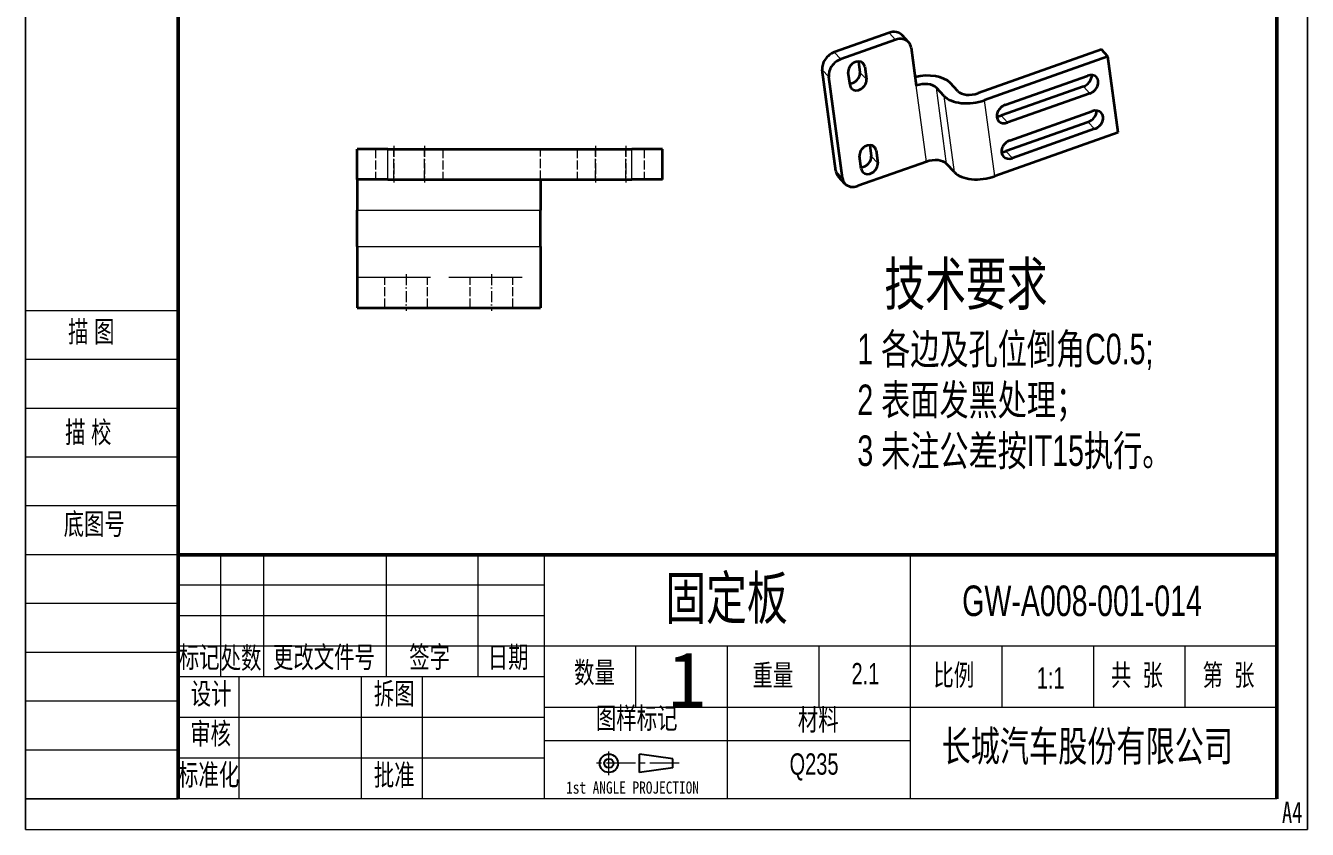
# Model space of a CAD drawing. Header units: millimetres. Extents: x -13336 to 61423, y -27528 to -3175.
# Drawn here: x -5891 to -5681, y -6773.8 to -6642.1 of the extents above; entities that cross this region are included whole.
import ezdxf

# ---------------------------------------------------------------- set-up
doc = ezdxf.new("R2010")
doc.units = ezdxf.units.MM
for name, pattern in [('CENTER2', [28.575, 19.05, -3.175, 3.175, -3.175]), ('DASHDOT', [18.5, 12, -3, 0.5, -3]), ('DASHED', [15, 12, -3])]:
    doc.linetypes.add(name, pattern=pattern)
for name, color, linetype, lineweight in [('09图框', 4, 'Continuous', 15), ('中心线', 1, 'CENTER2', 15), ('图框', 4, 'Continuous', 15), ('细实线', 7, 'Continuous', 15), ('轮廓线', 7, 'Continuous', 50)]:
    doc.layers.add(name, color=color, linetype=linetype, lineweight=lineweight)
doc.layers.add('DIM', color=2, linetype='Continuous')
doc.layers.add('标注', color=3, linetype='Continuous')
doc.styles.add('ACGBTS', font='isocp.shx', dxfattribs={"height": 1, "bigfont": 'gbcbig.shx'})
doc.styles.add('宋体', font='', dxfattribs={"width": 0.8})
doc.styles.add('汉字 5号', font='FSGB2312.ttf', dxfattribs={"width": 0.7, "height": 5})
doc.styles.add('汉字3.5号', font='FSGB2312.ttf', dxfattribs={"width": 0.7, "height": 3.5})
doc.styles.add('汉字7号', font='', dxfattribs={"width": 0.7, "height": 7})
doc.styles.get('宋体').set_extended_font_data('SimSun')
doc.styles.get('汉字7号').set_extended_font_data('SimSun')

# ---------------------------------------------------------------- blocks, each defined once
blk = doc.blocks.new('A4图框')
at = {"layer": '09图框', "lineweight": 15}
for p, q in [((62778.17, 8358.17), (62778.17, 8655.17)), ((62778.17, 8655.17), (62778.17, 8358.17)), ((62988.17, 8358.17), (62988.17, 8655.17)), ((62988.17, 8358.17), (62988.17, 8655.17)), ((62988.17, 8655.17), (62988.17, 8358.17))]:
    blk.add_line(p, q, dxfattribs=at)
at = {"layer": '09图框', "linetype": 'ByBlock', "lineweight": 15}
for p, q in [((62778.17, 8655.17), (62778.17, 8358.17)), ((62988.17, 8655.17), (62988.17, 8358.17)), ((62778.17, 8358.17), (62988.17, 8358.17))]:
    blk.add_line(p, q, dxfattribs=at)
at = {"layer": 'DIM', "lineweight": 15}
for p, q in [((62803.17, 8443.17), (62778.17, 8443.17)), ((62803.17, 8435.17), (62778.17, 8435.17)), ((62803.17, 8427.17), (62778.17, 8427.17)), ((62803.17, 8419.17), (62778.17, 8419.17)), ((62803.17, 8411.17), (62778.17, 8411.17)), ((62803.17, 8403.17), (62778.17, 8403.17)), ((62810.17, 8383.17), (62810.17, 8403.17)), ((62817.17, 8383.17), (62817.17, 8403.17)), ((62837.31, 8383.17), (62837.31, 8403.16)), ((62852.31, 8383.17), (62852.31, 8403.16)), ((62863.17, 8363.17), (62863.17, 8403.17)), ((62923.17, 8363.17), (62923.17, 8403.17)), ((62863.17, 8398.17), (62803.17, 8398.17)), ((62803.17, 8395.17), (62778.17, 8395.17)), ((62863.17, 8393.17), (62803.17, 8393.17)), ((62983.17, 8388.17), (62803.17, 8388.17)), ((62878.17, 8378.17), (62878.17, 8388.17)), ((62893.17, 8363.17), (62893.17, 8388.17)), ((62908.17, 8378.17), (62908.17, 8388.17)), ((62938.17, 8378.17), (62938.17, 8388.17)), ((62953.17, 8378.17), (62953.17, 8388.17)), ((62968.17, 8378.17), (62968.17, 8388.17)), ((62803.17, 8387.17), (62778.17, 8387.17)), ((62863.17, 8383.17), (62803.17, 8383.17)), ((62813.17, 8363.17), (62813.17, 8383.17)), ((62833.17, 8363.17), (62833.17, 8383.17)), ((62843.17, 8363.17), (62843.17, 8383.17)), ((62843.17, 8363.17), (62843.17, 8383.17)), ((62803.17, 8379.17), (62778.17, 8379.17)), ((62983.17, 8378.17), (62863.17, 8378.17)), ((62863.17, 8376.5), (62803.17, 8376.5)), ((62803.17, 8371.17), (62778.17, 8371.17)), ((62923.17, 8372.67), (62863.17, 8372.67)), ((62863.17, 8369.84), (62803.17, 8369.84)), ((62803.17, 8363.17), (62778.17, 8363.17)), ((62778.17, 8363.17), (62803.17, 8363.17))]:
    blk.add_line(p, q, dxfattribs=at)
at = {"layer": 'DIM', "ltscale": 20}
for p, q in [((62878.73, 8367.5), (62878.73, 8370.5)), ((62884.23, 8369.75), (62878.73, 8370.5)), ((62884.23, 8368.25), (62884.23, 8369.75)), ((62884.23, 8368.25), (62878.73, 8367.5))]:
    blk.add_line(p, q, dxfattribs=at)
for radius in [1.5, 0.75]:
    blk.add_circle((62873.73, 8369), radius, dxfattribs=at)
at = {"layer": '中心线', "linetype": 'CENTER2', "lineweight": 18, "ltscale": 0.25}
for p, q in [((62873.73, 8367.07), (62873.73, 8370.94)), ((62885.22, 8369), (62871.48, 8369))]:
    blk.add_line(p, q, dxfattribs=at)
at = {"layer": '细实线', "lineweight": 15}
for p, q in [((62983.17, 8403.17), (62803.18, 8403.17)), ((62983.17, 8363.17), (62803.17, 8363.17))]:
    blk.add_line(p, q, dxfattribs=at)
at = {"layer": '轮廓线', "color": 0, "linetype": 'ByBlock', "lineweight": 50}
blk.add_line((62803.17, 8363.17), (62803.17, 8650.17), dxfattribs=at)
at = {"layer": '轮廓线', "color": 0, "lineweight": 50}
blk.add_line((62983.17, 8363.17), (62983.17, 8650.17), dxfattribs=at)
at = {"layer": '轮廓线', "color": 7, "linetype": 'Continuous', "lineweight": 50}
blk.add_line((62983.17, 8403.17), (62803.17, 8403.17), dxfattribs=at)
at = {"layer": '09图框', "lineweight": 15, "insert": (62928.24, 8374.32), "char_height": 5, "width": 60, "attachment_point": 1, "style": '汉字 5号'}
blk.add_mtext('{\\C4;长城汽车股份有限公司}', dxfattribs=at)
at = {"layer": '中心线', "color": 0, "lineweight": 15, "char_height": 3.5, "width": 25, "attachment_point": 1, "style": '汉字3.5号'}
for s, insert in [('{\\C4;描 图}', (62785.12, 8441.49)), ('{\\C4;描 校}', (62784.64, 8425.01)), ('{\\C4;底图号}', (62784.4, 8409.97))]:
    blk.add_mtext(s, dxfattribs=dict(at, insert=insert))
at = {"layer": '中心线', "color": 2, "lineweight": 15, "char_height": 3.5, "attachment_point": 1, "style": '汉字3.5号'}
for s, insert, width in [('{\\C4;标记}', (62803.26, 8388.15), 7.1413), ('{\\C4;处数}', (62810.12, 8388.01), 7.1413), ('{\\C4;更改文件号}', (62818.69, 8388.15), 19.9957), ('{\\C4;签字}', (62841.02, 8388.17), 14.8572), ('{\\C4;日期}', (62853.88, 8388.17), 11), ('{\\C4;重量}', (62897.25, 8385.19), 10), ('{\\C4;比例}', (62926.9, 8385.22), 15), ('{\\C4;共  张}', (62955.99, 8385.22), 15), ('{\\C4;第  张}', (62970.99, 8385.22), 15), ('{\\C4;设计}', (62805.22, 8382.17), 7.2842), ('{\\C4;拆图}', (62835.22, 8382.17), 7.2842), ('{\\C4;图样标记}', (62871.6, 8378.16), 20), ('{\\C4;审核}', (62805.13, 8375.62), 7.2842), ('{\\C4;标准化}', (62803.13, 8368.88), 10.4643), ('{\\C4;批准}', (62835.22, 8368.84), 7.2842)]:
    blk.add_mtext(s, dxfattribs=dict(at, insert=insert, width=width))
at = {"layer": '图框', "color": 4, "lineweight": 18, "style": '宋体', "width": 0.8}
blk.add_text('1st ANGLE PROJECTION', height=2, dxfattribs=at).set_placement((62866.72, 8364.02))
at = {"layer": '轮廓线', "color": 2, "lineweight": 15, "char_height": 3.5, "attachment_point": 1, "style": '汉字3.5号'}
for s, insert, width in [('{\\C4;数量}', (62868.03, 8385.64), 10), ('{\\C4;材料}', (62904.69, 8377.89), 30)]:
    blk.add_mtext(s, dxfattribs=dict(at, insert=insert, width=width))

msp = doc.modelspace()

# ---------------------------------------------------------------- linework, layer by layer
at = {"color": 171, "lineweight": 35, "ltscale": 0.476717}
for p, q in [((-5749.477, -6643.265), (-5758.464, -6646.45)), ((-5748.417, -6644.404), (-5757.403, -6647.589))]:
    msp.add_line(p, q, dxfattribs=at)
at = {"color": 171, "lineweight": 13, "ltscale": 0.077805}
for p, q in [((-5748.417, -6644.404), (-5749.477, -6643.265)), ((-5757.403, -6647.589), (-5758.464, -6646.45)), ((-5759.37, -6650.463), (-5760.431, -6649.324)), ((-5757.133, -6667.088), (-5758.194, -6665.949))]:
    msp.add_line(p, q, dxfattribs=at)
at = {"color": 171, "lineweight": 35, "ltscale": 0.077805}
for p, q in [((-5746.307, -6644.779), (-5747.367, -6643.64)), ((-5713.638, -6647.15), (-5714.698, -6646.011)), ((-5756.717, -6667.996), (-5757.777, -6666.857))]:
    msp.add_line(p, q, dxfattribs=at)
at = {"color": 171, "lineweight": 35, "ltscale": 0.314538}
msp.add_line((-5745.89, -6645.686), (-5745.051, -6651.92), dxfattribs=at)
at = {"color": 171, "lineweight": 35}
for p, q in [((-5714.698, -6646.011), (-5734.918, -6653.176)), ((-5713.638, -6647.15), (-5733.858, -6654.315)), ((-5711.96, -6659.619), (-5713.638, -6647.15)), ((-5758.194, -6665.949), (-5760.431, -6649.324)), ((-5757.133, -6667.088), (-5759.37, -6650.463)), ((-5730.461, -6655.071), (-5716.981, -6650.294)), ((-5716.59, -6653.204), (-5730.07, -6657.981)), ((-5729.678, -6660.89), (-5716.198, -6656.113)), ((-5715.807, -6659.022), (-5729.287, -6663.8)), ((-5711.96, -6659.619), (-5732.18, -6666.785)), ((-5831.616, -6662.313), (-5791.616, -6662.313)), ((-5743.374, -6664.389), (-5754.607, -6668.37)), ((-5831.616, -6667.313), (-5791.616, -6667.313)), ((-5836.616, -6688.313), (-5806.616, -6688.313))]:
    msp.add_line(p, q, dxfattribs=at)
at = {"color": 190, "lineweight": 35, "ltscale": 0.09065}
for p, q in [((-5754.496, -6647.951), (-5754.254, -6649.748)), ((-5752.65, -6661.667), (-5752.408, -6663.464))]:
    msp.add_line(p, q, dxfattribs=at)
at = {"color": 190, "lineweight": 13, "ltscale": 0.056886}
for p, q in [((-5753.473, -6648.808), (-5754.248, -6647.976)), ((-5751.628, -6662.524), (-5752.403, -6661.692))]:
    msp.add_line(p, q, dxfattribs=at)
at = {"color": 171, "lineweight": 35, "ltscale": 0.104846}
for p, q in [((-5755.889, -6651.842), (-5756.169, -6649.764)), ((-5753.473, -6648.808), (-5753.193, -6650.887)), ((-5751.628, -6662.524), (-5751.348, -6664.603)), ((-5754.044, -6665.558), (-5754.324, -6663.48))]:
    msp.add_line(p, q, dxfattribs=at)
at = {"color": 190, "lineweight": 13, "ltscale": 0.077805}
for p, q in [((-5753.193, -6650.887), (-5754.254, -6649.748)), ((-5716.59, -6653.204), (-5717.65, -6652.065)), ((-5730.07, -6657.981), (-5731.13, -6656.842)), ((-5715.807, -6659.022), (-5716.867, -6657.883)), ((-5729.287, -6663.8), (-5730.347, -6662.661)), ((-5751.348, -6664.603), (-5752.408, -6663.464))]:
    msp.add_line(p, q, dxfattribs=at)
at = {"color": 171, "lineweight": 13}
for p, q in [((-5743.374, -6664.389), (-5745.051, -6651.92)), ((-5740.067, -6664.732), (-5741.744, -6652.263)), ((-5738.794, -6666.099), (-5740.472, -6653.63)), ((-5732.18, -6666.785), (-5733.858, -6654.315)), ((-5836.616, -6672.313), (-5806.616, -6672.313)), ((-5836.616, -6678.313), (-5806.616, -6678.313))]:
    msp.add_line(p, q, dxfattribs=at)
at = {"color": 171, "lineweight": 35, "ltscale": 0.093367}
for p, q in [((-5740.472, -6653.63), (-5741.744, -6652.263)), ((-5738.225, -6652.834), (-5739.498, -6651.467))]:
    msp.add_line(p, q, dxfattribs=at)
at = {"color": 190, "lineweight": 35}
for p, q in [((-5717.65, -6652.065), (-5731.13, -6656.842)), ((-5716.867, -6657.883), (-5730.347, -6662.661))]:
    msp.add_line(p, q, dxfattribs=at)
at = {"color": 171, "lineweight": 35, "ltscale": 0.125}
for p, q in [((-5836.616, -6667.313), (-5836.616, -6662.313)), ((-5831.616, -6662.313), (-5836.616, -6662.313)), ((-5786.616, -6662.313), (-5791.616, -6662.313)), ((-5786.616, -6667.313), (-5786.616, -6662.313)), ((-5836.616, -6667.313), (-5836.616, -6672.313)), ((-5831.616, -6667.313), (-5836.616, -6667.313)), ((-5806.616, -6667.313), (-5806.616, -6672.313)), ((-5786.616, -6667.313), (-5791.616, -6667.313))]:
    msp.add_line(p, q, dxfattribs=at)
at = {"color": 190, "linetype": 'DASHED', "lineweight": 13, "ltscale": 0.125}
for p, q in [((-5833.616, -6662.313), (-5833.616, -6667.313)), ((-5830.616, -6667.313), (-5830.616, -6662.313)), ((-5830.616, -6667.313), (-5830.616, -6662.313)), ((-5825.616, -6667.313), (-5825.616, -6662.313)), ((-5825.616, -6667.313), (-5825.616, -6662.313)), ((-5822.616, -6662.313), (-5822.616, -6667.313)), ((-5800.616, -6662.313), (-5800.616, -6667.313)), ((-5797.616, -6667.313), (-5797.616, -6662.313)), ((-5797.616, -6667.313), (-5797.616, -6662.313)), ((-5792.616, -6667.313), (-5792.616, -6662.313)), ((-5792.616, -6667.313), (-5792.616, -6662.313)), ((-5789.616, -6662.313), (-5789.616, -6667.313)), ((-5832.116, -6688.313), (-5832.116, -6683.313)), ((-5825.116, -6688.313), (-5825.116, -6683.313)), ((-5818.116, -6688.313), (-5818.116, -6683.313)), ((-5811.116, -6688.313), (-5811.116, -6683.313))]:
    msp.add_line(p, q, dxfattribs=at)
at = {"color": 171, "lineweight": 13, "ltscale": 0.125}
for p, q in [((-5831.616, -6667.313), (-5831.616, -6662.313)), ((-5791.616, -6667.313), (-5791.616, -6662.313))]:
    msp.add_line(p, q, dxfattribs=at)
at = {"color": 1, "linetype": 'DASHDOT', "lineweight": 13, "ltscale": 0.150015}
for p, q in [((-5830.616, -6661.813), (-5830.616, -6667.813)), ((-5825.616, -6661.813), (-5825.616, -6667.813)), ((-5797.616, -6661.813), (-5797.616, -6667.813)), ((-5792.616, -6661.813), (-5792.616, -6667.813)), ((-5828.616, -6682.813), (-5828.616, -6688.813)), ((-5814.616, -6682.813), (-5814.616, -6688.813))]:
    msp.add_line(p, q, dxfattribs=at)
at = {"color": 171, "linetype": 'DASHED', "lineweight": 13, "ltscale": 0.125}
for p, q in [((-5806.616, -6667.313), (-5806.616, -6662.313)), ((-5791.616, -6667.313), (-5791.616, -6662.313))]:
    msp.add_line(p, q, dxfattribs=at)
at = {"color": 171, "lineweight": 35, "ltscale": 0.093366}
msp.add_line((-5738.794, -6666.099), (-5740.067, -6664.732), dxfattribs=at)
at = {"color": 171, "linetype": 'DASHED', "lineweight": 13}
for p, q in [((-5836.616, -6672.313), (-5806.616, -6672.313)), ((-5836.616, -6678.313), (-5806.616, -6678.313)), ((-5836.616, -6683.313), (-5806.616, -6683.313))]:
    msp.add_line(p, q, dxfattribs=at)
at = {"color": 171, "lineweight": 35, "ltscale": 0.15}
for p, q in [((-5836.616, -6678.313), (-5836.616, -6672.313)), ((-5806.616, -6678.313), (-5806.616, -6672.313))]:
    msp.add_line(p, q, dxfattribs=at)
at = {"color": 171, "lineweight": 35, "ltscale": 0.25}
for p, q in [((-5836.616, -6678.313), (-5836.616, -6688.313)), ((-5806.616, -6678.313), (-5806.616, -6688.313))]:
    msp.add_line(p, q, dxfattribs=at)
at = {"color": 171, "lineweight": 35}
for centre, major_axis, ratio, start_param, end_param in [((-5749.197, -6645.343), (1.83, 1.703), 0.7826651, 6.2831383, 7.3481366), ((-5748.137, -6646.482), (1.83, 1.703), 0.7826651, 6.2831383, 7.3481366), ((-5758.184, -6648.528), (1.83, 1.703), 0.7826651, 1.0649513, 2.6357477), ((-5748.137, -6646.482), (1.83, 1.703), 0.7826651, 5.7773403, 6.2831383), ((-5757.124, -6649.667), (1.83, 1.703), 0.7826651, 1.0649513, 2.6357477), ((-5754.821, -6649.286), (-1.098, -1.022), 0.7826651, 3.1415456, 5.7773403), ((-5754.821, -6649.286), (-1.098, -1.022), 0.7826651, 2.6357477, 3.1415456), ((-5743.991, -6653.059), (-4.955, -0.667), 0.5444916, 3.5094094, 4.8931615), ((-5716.785, -6651.749), (-1.281, -1.192), 0.7826651, 3.1415456, 4.206544), ((-5716.785, -6651.749), (-1.281, -1.192), 0.7826651, 1.0649513, 3.1415456), ((-5754.541, -6651.364), (-1.098, -1.022), 0.7826651, 5.7773403, 6.2831383), ((-5754.541, -6651.364), (-1.098, -1.022), 0.7826651, 6.2831383, 8.918933), ((-5743.991, -6653.059), (-2.478, -0.333), 0.5444916, 3.5094094, 5.0802057), ((-5735.979, -6652.037), (-4.955, -0.667), 0.5444916, 0.3678167, 1.9386131), ((-5735.979, -6652.037), (-2.478, -0.333), 0.5444916, 0.3678167, 1.9386131), ((-5730.265, -6656.526), (-1.281, -1.192), 0.7826651, 4.206544, 6.2831383), ((-5731.326, -6655.387), (1.281, 1.192), 0.7826651, 3.7457415, 4.206544), ((-5716.002, -6657.568), (-1.281, -1.192), 0.7826651, 3.1415456, 4.206544), ((-5716.002, -6657.568), (-1.281, -1.192), 0.7826651, 1.0649513, 3.1415456), ((-5730.265, -6656.526), (-1.281, -1.192), 0.7826651, 6.2831383, 7.3481366), ((-5729.482, -6662.345), (-1.281, -1.192), 0.7826651, 4.206544, 6.2831383), ((-5752.976, -6663.002), (-1.098, -1.022), 0.7826651, 3.1415456, 5.7773403), ((-5752.976, -6663.002), (-1.098, -1.022), 0.7826651, 2.6357477, 3.1415456), ((-5730.543, -6661.206), (1.281, 1.192), 0.7826651, 3.7457415, 4.206544), ((-5752.696, -6665.08), (-1.098, -1.022), 0.7826651, 6.2831383, 8.918933), ((-5742.313, -6665.528), (-2.478, -0.333), 0.5444916, 3.5094094, 5.0802057), ((-5729.482, -6662.345), (-1.281, -1.192), 0.7826651, 6.2831383, 7.3481366), ((-5755.947, -6665.153), (1.83, 1.703), 0.7826651, 2.6357477, 3.1415456), ((-5754.887, -6666.292), (1.83, 1.703), 0.7826651, 2.6357477, 3.1415456), ((-5752.696, -6665.08), (-1.098, -1.022), 0.7826651, 5.7773403, 6.2831383), ((-5734.301, -6664.507), (-4.955, -0.667), 0.5444916, 0.3678167, 1.9386131), ((-5754.887, -6666.292), (1.83, 1.703), 0.7826651, 3.1415456, 4.206544)]:
    msp.add_ellipse(centre, major_axis=major_axis, ratio=ratio, start_param=start_param, end_param=end_param, dxfattribs=at)
at = {"color": 190, "lineweight": 35}
for centre, major_axis, start_param, end_param in [((-5755.602, -6650.225), (1.098, 1.022), 3.8406931, 5.7773403), ((-5717.846, -6650.61), (1.281, 1.192), 4.206544, 5.6790364), ((-5717.063, -6656.429), (1.281, 1.192), 4.206544, 5.6790364), ((-5753.756, -6663.941), (1.098, 1.022), 3.8406931, 5.7773403)]:
    msp.add_ellipse(centre, major_axis=major_axis, ratio=0.7826651, start_param=start_param, end_param=end_param, dxfattribs=at)

# ---------------------------------------------------------------- block references
msp.add_blockref('A4图框', (-68669.125, -15131.983))

# ---------------------------------------------------------------- texts
at = {"color": 1, "insert": (-5785.678, -6744.713), "char_height": 9.1, "width": 40.91783, "attachment_point": 1, "style": 'ACGBTS'}
msp.add_mtext('{\\fNSimSun|b0|i0|c134|p49;\\C3;1}', dxfattribs=at)
at = {"layer": '中心线', "lineweight": 15, "insert": (-5776.126, -6736.268), "char_height": 7, "width": 45.36351, "attachment_point": 5, "style": '汉字7号'}
msp.add_mtext('{\\fFangSong_GB2312|b0|i0|c134|p49;\\C4;固定板}', dxfattribs=at)
at = {"layer": '中心线', "color": 2, "lineweight": 15}
for s, insert, char_height, width, attachment_point, style in [('{\\C4;GW-A008-001-014}', (-5717.87, -6736.386), 5, 69.64081, 5, '汉字 5号'), ('{\\C4;2.1}', (-5753.367, -6748.29), 3.5, 31.30571, 5, '汉字3.5号'), ('{\\C4;1:1}', (-5725.299, -6747.256), 3.4998, 14.9993, 1, '汉字3.5号'), ('{\\C4;Q235}', (-5761.783, -6763.586), 3.5, 31.30571, 5, '汉字3.5号'), ('{\\f@FangSong_GB2312|b0|i0|c134|p49;\\C4;A4}', (-5685.114, -6769.256), 3.5, 31.30571, 1, '汉字3.5号')]:
    msp.add_mtext(s, dxfattribs=dict(at, insert=insert, char_height=char_height, width=width, attachment_point=attachment_point, style=style))
at = {"layer": '标注', "insert": (-5754.691, -6680.91), "char_height": 5, "width": 62.90591, "attachment_point": 1, "style": '汉字 5号'}
msp.add_mtext('{\\C2;  \\H1.4x; 技术要求\\P\\H0.7143x;1 各边及孔位倒角C0.5;\\P2 表面发黑处理；\\P3 未注公差按IT15执行。}', dxfattribs=at)

doc.saveas('drawing.dxf')
